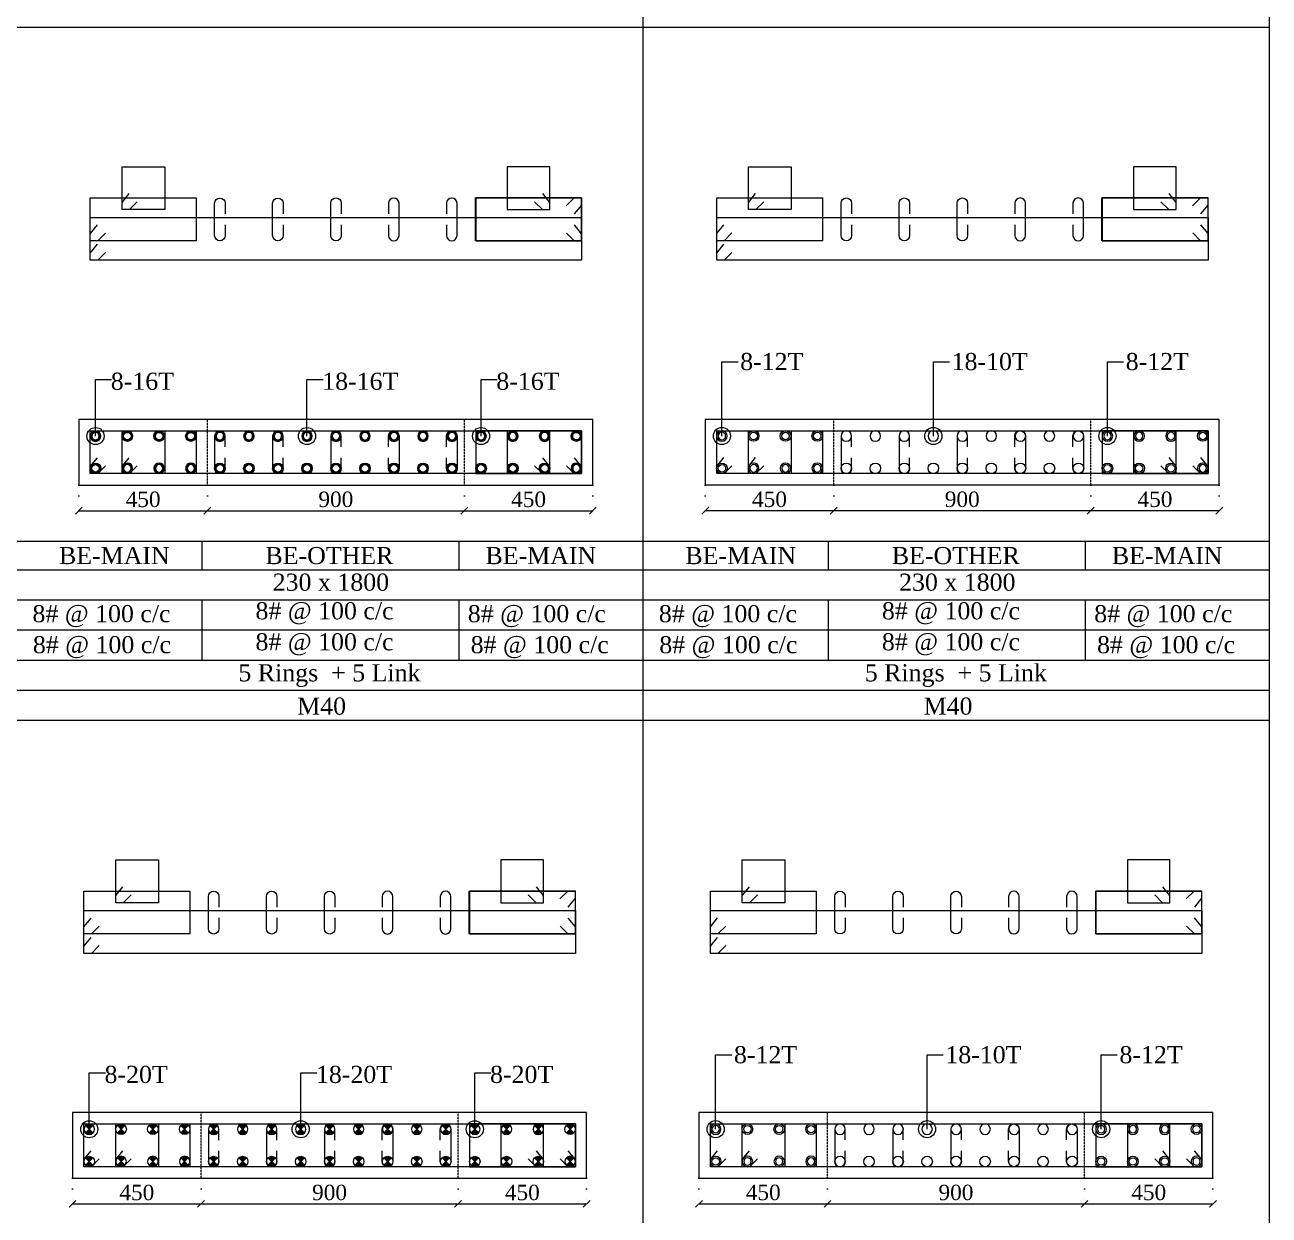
# Model space of a CAD drawing. Header units: millimetres. Extents: x 303 to 27724, y 300 to 68956.
# Drawn here: x 23367 to 27724, y 47798 to 51968 of the extents above; entities that cross this region are included whole.
import ezdxf

# ---------------------------------------------------------------- set-up
doc = ezdxf.new("R2010")
doc.units = ezdxf.units.MM
doc.linetypes.add('( Hidden )', pattern=[0.375, 0.25, -0.125])
doc.linetypes.add('DOT2', pattern=[0.125, 0, -0.125])
doc.layers.get('Defpoints').update_dxf_attribs({"lineweight": 0})
for name, color, linetype, lineweight in [('S-COL. STEEL DIA', 1, 'Continuous', 9), ('S-DIM FOOTING', 7, 'Continuous', 0), ('S-SECTION', 5, 'Continuous', 0), ('S-SECTION MARK', 7, 'Continuous', 0), ('S-SHEET', 7, 'Continuous', 0), ('S-STEEL', 1, 'Continuous', 9), ('S-STEEL-1', 1, 'Continuous', 0), ('S-STEEL-1 C.S.', 106, 'Continuous', 0), ('S-TEXT', 7, 'Continuous', 0)]:
    doc.layers.add(name, color=color, linetype=linetype, lineweight=lineweight)
doc.styles.add('AR', font='ARIALUNI.TTF', dxfattribs={"width": 0.8})
doc.styles.add('S-ROMANS', font='times.ttf')
doc.styles.add('TEXT', font='times.ttf')
doc.dimstyles.new('100', dxfattribs={"dimtxt": 180, "dimasz": 80, "dimexe": 0.18, "dimexo": 0.0625, "dimgap": 1, "dimtad": 1, "dimdec": 0, "dimzin": 0, "dimdsep": 46, "dimtxsty": 'AR', "dimblk": 'DOT', "dimcen": 0.09, "dimse1": 1, "dimse2": 1, "dimclrd": 50, "dimclrt": 256, "dimadec": 0, "dimazin": 0, "dimtfac": 1, "dimtdec": 0, "dimtix": 1, "dimtofl": 0, "dimtmove": 2, "dimatfit": 0, "dimfxl": 1, "dimtolj": 1, "dimtzin": 0, "dimlwd": -1, "dimarcsym": 0})
doc.dimstyles.new('SETU', dxfattribs={"dimtxt": 230, "dimasz": 0.2, "dimexe": 0.1, "dimexo": 0.1, "dimgap": 0.05, "dimtad": 1, "dimdec": 0, "dimzin": 0, "dimdsep": 46, "dimtxsty": 'TEXT', "dimblk": 'OBLIQUE', "dimcen": 0.09, "dimdle": 0.1, "dimclrd": 4, "dimclre": 256, "dimclrt": 256, "dimadec": 1, "dimazin": 0, "dimtfac": 1, "dimtdec": 0, "dimtix": 1, "dimtofl": 0, "dimtmove": 2, "dimatfit": 0, "dimfxl": 1, "dimtolj": 1, "dimtzin": 0, "dimlwd": -1, "dimlwe": -1, "dimarcsym": 1})

# ---------------------------------------------------------------- blocks, each defined once
blk = doc.blocks.new('*U4')
at = {"layer": 'S-COL. STEEL DIA'}
h = blk.add_hatch(color=256, dxfattribs=at)
h.dxf.hatch_style = 1
h.paths.add_polyline_path([(-18.5, 0, 1), (18.5, 0, 1)])
h.paths.add_polyline_path([(13, 0, -1), (-13, 0, -1)], flags=16)
at = {"layer": 'S-COL. STEEL DIA', "lineweight": 5}
for radius in [18.5, 13]:
    blk.add_circle((0, 0), radius, dxfattribs=at)
blk = doc.blocks.new('_Oblique')
at = {"color": 0, "linetype": 'ByBlock', "lineweight": -2}
blk.add_line((-0.5, -0.5), (0.5, 0.5), dxfattribs=at)
blk = doc.blocks.new('*D1738')
at = {"layer": 'Defpoints', "color": 0}
for p in [(23555.9, 50355.7), (24005.9, 50355.7), (24005.9, 50265.9)]:
    blk.add_point(p, dxfattribs=at)
at = {"layer": 'S-DIM FOOTING', "linetype": 'DOT2', "ltscale": 300}
for p, q in [((23555.9, 50355.6), (23555.9, 50265.7)), ((24005.9, 50355.6), (24005.9, 50265.7))]:
    blk.add_line(p, q, dxfattribs=at)
at = {"layer": 'S-DIM FOOTING', "ltscale": 300}
blk.add_line((23555.8, 50265.9), (24006, 50265.9), dxfattribs=at)
at = {"layer": 'S-DIM FOOTING', "linetype": 'ByBlock', "xscale": 24, "yscale": 24, "zscale": 24, "rotation": 180}
blk.add_blockref('_Oblique', (23555.9, 50265.9), dxfattribs=at)
at = {"layer": 'S-DIM FOOTING', "linetype": 'ByBlock', "xscale": 24, "yscale": 24, "zscale": 24}
blk.add_blockref('_Oblique', (24005.9, 50265.9), dxfattribs=at)
at = {"layer": 'S-DIM FOOTING', "insert": (23780.9, 50305.3), "char_height": 54, "attachment_point": 5, "style": 'TEXT'}
blk.add_mtext('\\A1;450', dxfattribs=at)
blk = doc.blocks.new('*D1739')
at = {"layer": 'Defpoints', "color": 0}
for p in [(24005.9, 50355.7), (24905.9, 50355.7), (24905.9, 50265.9)]:
    blk.add_point(p, dxfattribs=at)
at = {"layer": 'S-DIM FOOTING', "linetype": 'DOT2', "ltscale": 300}
for p, q in [((24005.9, 50355.6), (24005.9, 50265.7)), ((24905.9, 50355.6), (24905.9, 50265.7))]:
    blk.add_line(p, q, dxfattribs=at)
at = {"layer": 'S-DIM FOOTING', "ltscale": 300}
blk.add_line((24005.8, 50265.9), (24906, 50265.9), dxfattribs=at)
at = {"layer": 'S-DIM FOOTING', "linetype": 'ByBlock', "xscale": 24, "yscale": 24, "zscale": 24, "rotation": 180}
blk.add_blockref('_Oblique', (24005.9, 50265.9), dxfattribs=at)
at = {"layer": 'S-DIM FOOTING', "linetype": 'ByBlock', "xscale": 24, "yscale": 24, "zscale": 24}
blk.add_blockref('_Oblique', (24905.9, 50265.9), dxfattribs=at)
at = {"layer": 'S-DIM FOOTING', "insert": (24455.9, 50305.4), "char_height": 54, "attachment_point": 5, "style": 'TEXT'}
blk.add_mtext('\\A1;900', dxfattribs=at)
blk = doc.blocks.new('*D1740')
at = {"layer": 'Defpoints', "color": 0}
for p in [(24905.9, 50355.7), (25355.9, 50355.7), (25355.9, 50265.9)]:
    blk.add_point(p, dxfattribs=at)
at = {"layer": 'S-DIM FOOTING', "linetype": 'DOT2', "ltscale": 300}
for p, q in [((24905.9, 50355.6), (24905.9, 50265.7)), ((25355.9, 50355.6), (25355.9, 50265.7))]:
    blk.add_line(p, q, dxfattribs=at)
at = {"layer": 'S-DIM FOOTING', "ltscale": 300}
blk.add_line((24905.8, 50265.9), (25356, 50265.9), dxfattribs=at)
at = {"layer": 'S-DIM FOOTING', "linetype": 'ByBlock', "xscale": 24, "yscale": 24, "zscale": 24, "rotation": 180}
blk.add_blockref('_Oblique', (24905.9, 50265.9), dxfattribs=at)
at = {"layer": 'S-DIM FOOTING', "linetype": 'ByBlock', "xscale": 24, "yscale": 24, "zscale": 24}
blk.add_blockref('_Oblique', (25355.9, 50265.9), dxfattribs=at)
at = {"layer": 'S-DIM FOOTING', "insert": (25130.9, 50305.3), "char_height": 54, "attachment_point": 5, "style": 'TEXT'}
blk.add_mtext('\\A1;450', dxfattribs=at)
blk = doc.blocks.new('_Dot')
at = {"linetype": 'ByBlock', "lineweight": -2}
blk.add_line((-0.5, 0), (-1, 0), dxfattribs=at)
at = {"linetype": 'ByBlock', "const_width": 0.5}
blk.add_lwpolyline([(-0.25, 0, 1), (0.25, 0, 1)], format="xyb", close=True, dxfattribs=at)
blk = doc.blocks.new('*U18')
at = {"layer": 'S-COL. STEEL DIA'}
h = blk.add_hatch(color=256, dxfattribs=at)
h.dxf.hatch_style = 1
h.paths.add_polyline_path([(0, 0), (0, -18.5, 0.198912), (13, -13)])
h.paths.add_polyline_path([(0, 0), (-13, -13, 0.198912), (0, -18.5)])
h.paths.add_polyline_path([(0, 18.5, 0.198912), (-13, 13), (0, 0)])
h.paths.add_polyline_path([(13, 13, 0.198912), (0, 18.5), (0, 0)])
at = {"layer": 'S-COL. STEEL DIA', "lineweight": 5}
for p, q in [((-13, 13), (13, -13)), ((13, 13), (-13, -13))]:
    blk.add_line(p, q, dxfattribs=at)
blk.add_circle((0, 0), 18.5, dxfattribs=at)
blk = doc.blocks.new('*D2316')
at = {"layer": 'Defpoints', "color": 0}
for p in [(23533.9, 47927.7), (23983.9, 47927.7), (23983.9, 47837.8)]:
    blk.add_point(p, dxfattribs=at)
at = {"layer": 'S-DIM FOOTING', "linetype": 'DOT2', "ltscale": 300}
for p, q in [((23533.9, 47927.6), (23533.9, 47837.7)), ((23983.9, 47927.6), (23983.9, 47837.7))]:
    blk.add_line(p, q, dxfattribs=at)
at = {"layer": 'S-DIM FOOTING', "ltscale": 300}
blk.add_line((23533.8, 47837.8), (23984, 47837.8), dxfattribs=at)
at = {"layer": 'S-DIM FOOTING', "linetype": 'ByBlock', "xscale": 24, "yscale": 24, "zscale": 24, "rotation": 180}
blk.add_blockref('_Oblique', (23533.9, 47837.8), dxfattribs=at)
at = {"layer": 'S-DIM FOOTING', "linetype": 'ByBlock', "xscale": 24, "yscale": 24, "zscale": 24}
blk.add_blockref('_Oblique', (23983.9, 47837.8), dxfattribs=at)
at = {"layer": 'S-DIM FOOTING', "insert": (23758.9, 47877.3), "char_height": 54, "attachment_point": 5, "style": 'TEXT'}
blk.add_mtext('\\A1;450', dxfattribs=at)
blk = doc.blocks.new('*D2317')
at = {"layer": 'Defpoints', "color": 0}
for p in [(23983.9, 47927.7), (24883.9, 47927.7), (24883.9, 47837.8)]:
    blk.add_point(p, dxfattribs=at)
at = {"layer": 'S-DIM FOOTING', "linetype": 'DOT2', "ltscale": 300}
for p, q in [((23983.9, 47927.6), (23983.9, 47837.7)), ((24883.9, 47927.6), (24883.9, 47837.7))]:
    blk.add_line(p, q, dxfattribs=at)
at = {"layer": 'S-DIM FOOTING', "ltscale": 300}
blk.add_line((23983.8, 47837.8), (24884, 47837.8), dxfattribs=at)
at = {"layer": 'S-DIM FOOTING', "linetype": 'ByBlock', "xscale": 24, "yscale": 24, "zscale": 24, "rotation": 180}
blk.add_blockref('_Oblique', (23983.9, 47837.8), dxfattribs=at)
at = {"layer": 'S-DIM FOOTING', "linetype": 'ByBlock', "xscale": 24, "yscale": 24, "zscale": 24}
blk.add_blockref('_Oblique', (24883.9, 47837.8), dxfattribs=at)
at = {"layer": 'S-DIM FOOTING', "insert": (24433.9, 47877.4), "char_height": 54, "attachment_point": 5, "style": 'TEXT'}
blk.add_mtext('\\A1;900', dxfattribs=at)
blk = doc.blocks.new('*D2318')
at = {"layer": 'Defpoints', "color": 0}
for p in [(24883.9, 47927.7), (25333.9, 47927.7), (25333.9, 47837.8)]:
    blk.add_point(p, dxfattribs=at)
at = {"layer": 'S-DIM FOOTING', "linetype": 'DOT2', "ltscale": 300}
for p, q in [((24883.9, 47927.6), (24883.9, 47837.7)), ((25333.9, 47927.6), (25333.9, 47837.7))]:
    blk.add_line(p, q, dxfattribs=at)
at = {"layer": 'S-DIM FOOTING', "ltscale": 300}
blk.add_line((24883.8, 47837.8), (25334, 47837.8), dxfattribs=at)
at = {"layer": 'S-DIM FOOTING', "linetype": 'ByBlock', "xscale": 24, "yscale": 24, "zscale": 24, "rotation": 180}
blk.add_blockref('_Oblique', (24883.9, 47837.8), dxfattribs=at)
at = {"layer": 'S-DIM FOOTING', "linetype": 'ByBlock', "xscale": 24, "yscale": 24, "zscale": 24}
blk.add_blockref('_Oblique', (25333.9, 47837.8), dxfattribs=at)
at = {"layer": 'S-DIM FOOTING', "insert": (25108.9, 47877.3), "char_height": 54, "attachment_point": 5, "style": 'TEXT'}
blk.add_mtext('\\A1;450', dxfattribs=at)
blk = doc.blocks.new('*U6')
at = {"layer": 'S-COL. STEEL DIA', "lineweight": 5}
for radius in [18.5, 13, 13]:
    blk.add_circle((0, 0), radius, dxfattribs=at)
blk = doc.blocks.new('*D2385')
at = {"layer": 'Defpoints', "color": 0}
for p in [(25727.5, 47927.9), (26177.5, 47927.9), (26177.5, 47838)]:
    blk.add_point(p, dxfattribs=at)
at = {"layer": 'S-DIM FOOTING', "linetype": 'DOT2', "ltscale": 300}
for p, q in [((25727.5, 47927.7), (25727.5, 47837.9)), ((26177.5, 47927.7), (26177.5, 47837.9))]:
    blk.add_line(p, q, dxfattribs=at)
at = {"layer": 'S-DIM FOOTING', "ltscale": 300}
blk.add_line((25727.4, 47838), (26177.6, 47838), dxfattribs=at)
at = {"layer": 'S-DIM FOOTING', "linetype": 'ByBlock', "xscale": 24, "yscale": 24, "zscale": 24, "rotation": 180}
blk.add_blockref('_Oblique', (25727.5, 47838), dxfattribs=at)
at = {"layer": 'S-DIM FOOTING', "linetype": 'ByBlock', "xscale": 24, "yscale": 24, "zscale": 24}
blk.add_blockref('_Oblique', (26177.5, 47838), dxfattribs=at)
at = {"layer": 'S-DIM FOOTING', "insert": (25952.5, 47877.5), "char_height": 54, "attachment_point": 5, "style": 'TEXT'}
blk.add_mtext('\\A1;450', dxfattribs=at)
blk = doc.blocks.new('*D2386')
at = {"layer": 'Defpoints', "color": 0}
for p in [(26177.5, 47927.9), (27077.5, 47927.9), (27077.5, 47838)]:
    blk.add_point(p, dxfattribs=at)
at = {"layer": 'S-DIM FOOTING', "linetype": 'DOT2', "ltscale": 300}
for p, q in [((26177.5, 47927.7), (26177.5, 47837.9)), ((27077.5, 47927.7), (27077.5, 47837.9))]:
    blk.add_line(p, q, dxfattribs=at)
at = {"layer": 'S-DIM FOOTING', "ltscale": 300}
blk.add_line((26177.4, 47838), (27077.6, 47838), dxfattribs=at)
at = {"layer": 'S-DIM FOOTING', "linetype": 'ByBlock', "xscale": 24, "yscale": 24, "zscale": 24, "rotation": 180}
blk.add_blockref('_Oblique', (26177.5, 47838), dxfattribs=at)
at = {"layer": 'S-DIM FOOTING', "linetype": 'ByBlock', "xscale": 24, "yscale": 24, "zscale": 24}
blk.add_blockref('_Oblique', (27077.5, 47838), dxfattribs=at)
at = {"layer": 'S-DIM FOOTING', "insert": (26627.5, 47877.5), "char_height": 54, "attachment_point": 5, "style": 'TEXT'}
blk.add_mtext('\\A1;900', dxfattribs=at)
blk = doc.blocks.new('*D2387')
at = {"layer": 'Defpoints', "color": 0}
for p in [(27077.5, 47927.9), (27527.5, 47927.9), (27527.5, 47838)]:
    blk.add_point(p, dxfattribs=at)
at = {"layer": 'S-DIM FOOTING', "linetype": 'DOT2', "ltscale": 300}
for p, q in [((27077.5, 47927.7), (27077.5, 47837.9)), ((27527.5, 47927.7), (27527.5, 47837.9))]:
    blk.add_line(p, q, dxfattribs=at)
at = {"layer": 'S-DIM FOOTING', "ltscale": 300}
blk.add_line((27077.4, 47838), (27527.6, 47838), dxfattribs=at)
at = {"layer": 'S-DIM FOOTING', "linetype": 'ByBlock', "xscale": 24, "yscale": 24, "zscale": 24, "rotation": 180}
blk.add_blockref('_Oblique', (27077.5, 47838), dxfattribs=at)
at = {"layer": 'S-DIM FOOTING', "linetype": 'ByBlock', "xscale": 24, "yscale": 24, "zscale": 24}
blk.add_blockref('_Oblique', (27527.5, 47838), dxfattribs=at)
at = {"layer": 'S-DIM FOOTING', "insert": (27302.5, 47877.5), "char_height": 54, "attachment_point": 5, "style": 'TEXT'}
blk.add_mtext('\\A1;450', dxfattribs=at)
blk = doc.blocks.new('*U74')
at = {"layer": 'S-COL. STEEL DIA', "lineweight": 5}
blk.add_circle((0, 0), 18.5, dxfattribs=at)
blk = doc.blocks.new('*D2388')
at = {"layer": 'Defpoints', "color": 0}
for p in [(25749.5, 50355.9), (26199.5, 50355.9), (26199.5, 50266)]:
    blk.add_point(p, dxfattribs=at)
at = {"layer": 'S-DIM FOOTING', "linetype": 'DOT2', "ltscale": 300}
for p, q in [((25749.5, 50355.8), (25749.5, 50265.9)), ((26199.5, 50355.8), (26199.5, 50265.9))]:
    blk.add_line(p, q, dxfattribs=at)
at = {"layer": 'S-DIM FOOTING', "ltscale": 300}
blk.add_line((25749.4, 50266), (26199.6, 50266), dxfattribs=at)
at = {"layer": 'S-DIM FOOTING', "linetype": 'ByBlock', "xscale": 24, "yscale": 24, "zscale": 24, "rotation": 180}
blk.add_blockref('_Oblique', (25749.5, 50266), dxfattribs=at)
at = {"layer": 'S-DIM FOOTING', "linetype": 'ByBlock', "xscale": 24, "yscale": 24, "zscale": 24}
blk.add_blockref('_Oblique', (26199.5, 50266), dxfattribs=at)
at = {"layer": 'S-DIM FOOTING', "insert": (25974.5, 50305.5), "char_height": 54, "attachment_point": 5, "style": 'TEXT'}
blk.add_mtext('\\A1;450', dxfattribs=at)
blk = doc.blocks.new('*D2389')
at = {"layer": 'Defpoints', "color": 0}
for p in [(26199.5, 50355.9), (27099.5, 50355.9), (27099.5, 50266)]:
    blk.add_point(p, dxfattribs=at)
at = {"layer": 'S-DIM FOOTING', "linetype": 'DOT2', "ltscale": 300}
for p, q in [((26199.5, 50355.8), (26199.5, 50265.9)), ((27099.5, 50355.8), (27099.5, 50265.9))]:
    blk.add_line(p, q, dxfattribs=at)
at = {"layer": 'S-DIM FOOTING', "ltscale": 300}
blk.add_line((26199.4, 50266), (27099.6, 50266), dxfattribs=at)
at = {"layer": 'S-DIM FOOTING', "linetype": 'ByBlock', "xscale": 24, "yscale": 24, "zscale": 24, "rotation": 180}
blk.add_blockref('_Oblique', (26199.5, 50266), dxfattribs=at)
at = {"layer": 'S-DIM FOOTING', "linetype": 'ByBlock', "xscale": 24, "yscale": 24, "zscale": 24}
blk.add_blockref('_Oblique', (27099.5, 50266), dxfattribs=at)
at = {"layer": 'S-DIM FOOTING', "insert": (26649.5, 50305.6), "char_height": 54, "attachment_point": 5, "style": 'TEXT'}
blk.add_mtext('\\A1;900', dxfattribs=at)
blk = doc.blocks.new('*D2390')
at = {"layer": 'Defpoints', "color": 0}
for p in [(27099.5, 50355.9), (27549.5, 50355.9), (27549.5, 50266)]:
    blk.add_point(p, dxfattribs=at)
at = {"layer": 'S-DIM FOOTING', "linetype": 'DOT2', "ltscale": 300}
for p, q in [((27099.5, 50355.8), (27099.5, 50265.9)), ((27549.5, 50355.8), (27549.5, 50265.9))]:
    blk.add_line(p, q, dxfattribs=at)
at = {"layer": 'S-DIM FOOTING', "ltscale": 300}
blk.add_line((27099.4, 50266), (27549.6, 50266), dxfattribs=at)
at = {"layer": 'S-DIM FOOTING', "linetype": 'ByBlock', "xscale": 24, "yscale": 24, "zscale": 24, "rotation": 180}
blk.add_blockref('_Oblique', (27099.5, 50266), dxfattribs=at)
at = {"layer": 'S-DIM FOOTING', "linetype": 'ByBlock', "xscale": 24, "yscale": 24, "zscale": 24}
blk.add_blockref('_Oblique', (27549.5, 50266), dxfattribs=at)
at = {"layer": 'S-DIM FOOTING', "insert": (27324.5, 50305.5), "char_height": 54, "attachment_point": 5, "style": 'TEXT'}
blk.add_mtext('\\A1;450', dxfattribs=at)

msp = doc.modelspace()

# ---------------------------------------------------------------- linework, layer by layer
at = {"layer": 'S-SECTION'}
for points, elevation in [([(25355.9, 50355.7), (25355.9, 50585.7), (23555.9, 50585.7), (23555.9, 50355.7)], 1.2), ([(27549.5, 50355.9), (27549.5, 50585.9), (25749.5, 50585.9), (25749.5, 50355.9)], 14.3), ([(25333.9, 47927.7), (25333.9, 48157.7), (23533.9, 48157.7), (23533.9, 47927.7)], 1.3), ([(27527.5, 47927.9), (27527.5, 48157.9), (25727.5, 48157.9), (25727.5, 47927.9)], 7.9)]:
    msp.add_lwpolyline(points, close=True, dxfattribs=dict(at, elevation=elevation))
at = {"layer": 'S-SHEET'}
for p, q in [((25530.5, 68956, 4.6), (25530.5, 299.8, 5.1)), ((27724.1, 68956, 5.4), (27724.1, 299.8, 6)), ((303, 50158.7, 7.2), (27724.1, 50158.7, 7.2)), ((23986.4, 50158.5, 0.5), (23986.4, 50059, 0.5)), ((24886.4, 50158.5, 0.5), (24886.4, 50059, 0.5)), ((26179.9, 50158.5, 7), (26179.9, 50059, 7)), ((27079.9, 50158.5, 7), (27079.9, 50059, 7)), ((303, 50059.1, -0.9), (27724.1, 50059.1, -0.9)), ((303, 49953.9, -0.9), (27724.1, 49953.9, -0.9)), ((303, 49953.9, -0.9), (27724.1, 49953.9, -0.9)), ((23986.4, 49953.7, 0.5), (23986.4, 49742.4, 0.5)), ((24886.4, 49953.7, 0.5), (24886.4, 49742.4, 0.5)), ((26179.9, 49953.7, 7), (26179.9, 49742.4, 7)), ((27079.9, 49953.7, 7), (27079.9, 49742.4, 7)), ((303, 49848.1, -0.9), (27724.1, 49848.1, -0.9)), ((303, 49742.6, -0.9), (27724.1, 49742.6, -0.9)), ((303, 49637.1, -0.9), (27724.1, 49637.1, -0.9))]:
    msp.add_line(p, q, dxfattribs=at)
at = {"layer": 'S-SHEET', "color": 0}
for p, q in [((303, 51959.6, -0.9), (27724.1, 51959.6, -0.9)), ((303, 49531.6, -0.9), (27724.1, 49531.6, -0.9))]:
    msp.add_line(p, q, dxfattribs=at)
at = {"layer": 'S-STEEL', "color": 3}
for points, elevation in [([(24068.3, 51267.3), (24068.3, 51229.6, -1), (24031.4, 51229.6), (24031.4, 51342.7, -1), (24068.3, 51342.7), (24068.3, 51305.5)], 1.2), ([(24271.5, 51267.3), (24271.5, 51229.6, -1), (24234.6, 51229.6), (24234.6, 51342.7, -1), (24271.5, 51342.7), (24271.5, 51305.5)], 1.2), ([(24474.8, 51267.3), (24474.8, 51229.6, -1), (24437.8, 51229.6), (24437.8, 51342.7, -1), (24474.8, 51342.7), (24474.8, 51305.5)], 1.2), ([(24640.3, 51267.3), (24640.3, 51229.6, 1), (24677.2, 51229.6), (24677.2, 51342.7, 1), (24640.3, 51342.7), (24640.3, 51305.5)], 1.2), ([(24843.5, 51267.3), (24843.5, 51229.6, 1), (24880.4, 51229.6), (24880.4, 51342.7, 1), (24843.5, 51342.7), (24843.5, 51305.5)], 1.2), ([(26261.9, 51267.5), (26261.9, 51229.8, -1), (26225, 51229.8), (26225, 51342.9, -1), (26261.9, 51342.9), (26261.9, 51305.6)], 14.3), ([(26465.1, 51267.5), (26465.1, 51229.8, -1), (26428.2, 51229.8), (26428.2, 51342.9, -1), (26465.1, 51342.9), (26465.1, 51305.6)], 14.3), ([(26668.3, 51267.5), (26668.3, 51229.8, -1), (26631.4, 51229.8), (26631.4, 51342.9, -1), (26668.3, 51342.9), (26668.3, 51305.6)], 14.3), ([(26833.8, 51267.5), (26833.8, 51229.8, 1), (26870.7, 51229.8), (26870.7, 51342.9, 1), (26833.8, 51342.9), (26833.8, 51305.6)], 14.3), ([(27037.1, 51267.5), (27037.1, 51229.8, 1), (27074, 51229.8), (27074, 51342.9, 1), (27037.1, 51342.9), (27037.1, 51305.6)], 14.3), ([(24068.3, 50489.6), (24068.3, 50527.3, 1), (24031.4, 50527.3), (24031.4, 50414.2, 1), (24068.3, 50414.2), (24068.3, 50451.4)], 1.2), ([(24271.5, 50489.6), (24271.5, 50527.3, 1), (24234.6, 50527.3), (24234.6, 50414.2, 1), (24271.5, 50414.2), (24271.5, 50451.4)], 1.2), ([(24474.8, 50489.6), (24474.8, 50527.3, 1), (24437.8, 50527.3), (24437.8, 50414.2, 1), (24474.8, 50414.2), (24474.8, 50451.4)], 1.2), ([(24640.3, 50489.6), (24640.3, 50527.3, -1), (24677.2, 50527.3), (24677.2, 50414.2, -1), (24640.3, 50414.2), (24640.3, 50451.4)], 1.2), ([(24843.5, 50489.6), (24843.5, 50527.3, -1), (24880.4, 50527.3), (24880.4, 50414.2, -1), (24843.5, 50414.2), (24843.5, 50451.4)], 1.2), ([(26261.9, 50489.7), (26261.9, 50527.5, 1), (26225, 50527.5), (26225, 50414.4, 1), (26261.9, 50414.4), (26261.9, 50451.6)], 14.3), ([(26465.1, 50489.7), (26465.1, 50527.5, 1), (26428.2, 50527.5), (26428.2, 50414.4, 1), (26465.1, 50414.4), (26465.1, 50451.6)], 14.3), ([(26668.3, 50489.7), (26668.3, 50527.5, 1), (26631.4, 50527.5), (26631.4, 50414.4, 1), (26668.3, 50414.4), (26668.3, 50451.6)], 14.3), ([(26833.8, 50489.7), (26833.8, 50527.5, -1), (26870.7, 50527.5), (26870.7, 50414.4, -1), (26833.8, 50414.4), (26833.8, 50451.6)], 14.3), ([(27037.1, 50489.7), (27037.1, 50527.5, -1), (27074, 50527.5), (27074, 50414.4, -1), (27037.1, 50414.4), (27037.1, 50451.6)], 14.3), ([(24046.3, 48839.3), (24046.3, 48801.5, -1), (24009.4, 48801.5), (24009.4, 48914.6, -1), (24046.3, 48914.6), (24046.3, 48877.4)], 1.3), ([(24249.5, 48839.3), (24249.5, 48801.5, -1), (24212.6, 48801.5), (24212.6, 48914.6, -1), (24249.5, 48914.6), (24249.5, 48877.4)], 1.3), ([(24452.8, 48839.3), (24452.8, 48801.5, -1), (24415.9, 48801.5), (24415.9, 48914.6, -1), (24452.8, 48914.6), (24452.8, 48877.4)], 1.3), ([(24618.3, 48839.3), (24618.3, 48801.5, 1), (24655.2, 48801.5), (24655.2, 48914.6, 1), (24618.3, 48914.6), (24618.3, 48877.4)], 1.3), ([(24821.5, 48839.3), (24821.5, 48801.5, 1), (24858.4, 48801.5), (24858.4, 48914.6, 1), (24821.5, 48914.6), (24821.5, 48877.4)], 1.3), ([(26239.9, 48839.4), (26239.9, 48801.7, -1), (26203, 48801.7), (26203, 48914.8, -1), (26239.9, 48914.8), (26239.9, 48877.6)], 7.9), ([(26443.1, 48839.4), (26443.1, 48801.7, -1), (26406.2, 48801.7), (26406.2, 48914.8, -1), (26443.1, 48914.8), (26443.1, 48877.6)], 7.9), ([(26646.3, 48839.4), (26646.3, 48801.7, -1), (26609.4, 48801.7), (26609.4, 48914.8, -1), (26646.3, 48914.8), (26646.3, 48877.6)], 7.9), ([(26811.9, 48839.4), (26811.9, 48801.7, 1), (26848.8, 48801.7), (26848.8, 48914.8, 1), (26811.9, 48914.8), (26811.9, 48877.6)], 7.9), ([(27015.1, 48839.4), (27015.1, 48801.7, 1), (27052, 48801.7), (27052, 48914.8, 1), (27015.1, 48914.8), (27015.1, 48877.6)], 7.9), ([(24046.3, 48061.5), (24046.3, 48099.2, 1), (24009.4, 48099.2), (24009.4, 47986.1, 1), (24046.3, 47986.1), (24046.3, 48023.4)], 1.3), ([(24249.5, 48061.5), (24249.5, 48099.2, 1), (24212.6, 48099.2), (24212.6, 47986.1, 1), (24249.5, 47986.1), (24249.5, 48023.4)], 1.3), ([(24452.8, 48061.5), (24452.8, 48099.2, 1), (24415.9, 48099.2), (24415.9, 47986.1, 1), (24452.8, 47986.1), (24452.8, 48023.4)], 1.3), ([(24618.3, 48061.5), (24618.3, 48099.2, -1), (24655.2, 48099.2), (24655.2, 47986.1, -1), (24618.3, 47986.1), (24618.3, 48023.4)], 1.3), ([(24821.5, 48061.5), (24821.5, 48099.2, -1), (24858.4, 48099.2), (24858.4, 47986.1, -1), (24821.5, 47986.1), (24821.5, 48023.4)], 1.3), ([(26239.9, 48061.7), (26239.9, 48099.4, 1), (26203, 48099.4), (26203, 47986.3, 1), (26239.9, 47986.3), (26239.9, 48023.5)], 7.9), ([(26443.1, 48061.7), (26443.1, 48099.4, 1), (26406.2, 48099.4), (26406.2, 47986.3, 1), (26443.1, 47986.3), (26443.1, 48023.5)], 7.9), ([(26646.3, 48061.7), (26646.3, 48099.4, 1), (26609.4, 48099.4), (26609.4, 47986.3, 1), (26646.3, 47986.3), (26646.3, 48023.5)], 7.9), ([(26811.9, 48061.7), (26811.9, 48099.4, -1), (26848.8, 48099.4), (26848.8, 47986.3, -1), (26811.9, 47986.3), (26811.9, 48023.5)], 7.9), ([(27015.1, 48061.7), (27015.1, 48099.4, -1), (27052, 48099.4), (27052, 47986.3, -1), (27015.1, 47986.3), (27015.1, 48023.5)], 7.9)]:
    msp.add_lwpolyline(points, format="xyb", dxfattribs=dict(at, elevation=elevation))
at = {"layer": 'S-STEEL', "color": 1}
for points, elevation in [([(25262.4, 51333.9), (25289.9, 51361.2), (25315.9, 51361.2), (25315.9, 51211.2), (24945.1, 51211.2), (24945.1, 51361.2), (25315.9, 51361.2), (25315.9, 51336.2), (25290.7, 51305.3)], 1.2), ([(27455.9, 51334.1), (27483.5, 51361.4), (27509.5, 51361.4), (27509.5, 51211.4), (27138.7, 51211.4), (27138.7, 51361.4), (27509.5, 51361.4), (27509.5, 51336.4), (27484.3, 51305.5)], 14.3), ([(23649.4, 51170.5), (23621.9, 51143.1), (23595.9, 51143.1), (23595.9, 51293.1), (25316.7, 51293.1), (25316.7, 51143.1), (23595.9, 51143.1), (23595.9, 51168.2), (23621.1, 51199)], 1.2), ([(25843, 51170.6), (25815.5, 51143.3), (25789.5, 51143.3), (25789.5, 51293.3), (27510.3, 51293.3), (27510.3, 51143.3), (25789.5, 51143.3), (25789.5, 51168.3), (25814.7, 51199.2)], 14.3), ([(23649.4, 50423.1), (23621.9, 50395.7), (23595.9, 50395.7), (23595.9, 50545.7), (25316.7, 50545.7), (25316.7, 50395.7), (23595.9, 50395.7), (23595.9, 50420.8), (23621.1, 50451.6)], 1.2), ([(25843, 50423.2), (25815.5, 50395.9), (25789.5, 50395.9), (25789.5, 50545.9), (27510.3, 50545.9), (27510.3, 50395.9), (25789.5, 50395.9), (25789.5, 50420.9), (25814.7, 50451.8)], 14.3), ([(25240.4, 48905.9), (25267.9, 48933.2), (25293.9, 48933.2), (25293.9, 48783.2), (24923.1, 48783.2), (24923.1, 48933.2), (25293.9, 48933.2), (25293.9, 48908.1), (25268.7, 48877.3)], 1.3), ([(27433.9, 48906), (27461.5, 48933.3), (27487.5, 48933.3), (27487.5, 48783.3), (27116.7, 48783.3), (27116.7, 48933.3), (27487.5, 48933.3), (27487.5, 48908.3), (27462.3, 48877.4)], 7.9), ([(23627.5, 48742.4), (23599.9, 48715.1), (23573.9, 48715.1), (23573.9, 48865.1), (25294.7, 48865.1), (25294.7, 48715.1), (23573.9, 48715.1), (23573.9, 48740.1), (23599.1, 48771)], 1.3), ([(25821, 48742.6), (25793.5, 48715.3), (25767.5, 48715.3), (25767.5, 48865.3), (27488.3, 48865.3), (27488.3, 48715.3), (25767.5, 48715.3), (25767.5, 48740.3), (25792.7, 48771.2)], 7.9), ([(23627.5, 47995), (23599.9, 47967.7), (23573.9, 47967.7), (23573.9, 48117.7), (25294.7, 48117.7), (25294.7, 47967.7), (23573.9, 47967.7), (23573.9, 47992.7), (23599.1, 48023.6)], 1.3), ([(25821, 47995.2), (25793.5, 47967.9), (25767.5, 47967.9), (25767.5, 48117.9), (27488.3, 48117.9), (27488.3, 47967.9), (25767.5, 47967.9), (25767.5, 47992.9), (25792.7, 48023.8)], 7.9)]:
    msp.add_lwpolyline(points, dxfattribs=dict(at, elevation=elevation))
at = {"layer": 'S-STEEL-1', "color": 41}
for points, elevation in [([(23760.7, 51347.9), (23733.2, 51320.6), (23707.2, 51320.6), (23707.2, 51470.6), (23856.6, 51470.6), (23856.6, 51320.6), (23707.2, 51320.6), (23707.2, 51345.6), (23732.4, 51376.5)], 1.2), ([(25151.9, 51347.9), (25179.4, 51320.6), (25205.4, 51320.6), (25205.4, 51470.6), (25056, 51470.6), (25056, 51320.6), (25205.4, 51320.6), (25205.4, 51345.6), (25180.2, 51376.5)], 1.2), ([(25954.3, 51348.1), (25926.8, 51320.8), (25900.8, 51320.8), (25900.8, 51470.8), (26050.2, 51470.8), (26050.2, 51320.8), (25900.8, 51320.8), (25900.8, 51345.8), (25926, 51376.7)], 14.3), ([(27345.4, 51348.1), (27373, 51320.8), (27399, 51320.8), (27399, 51470.8), (27249.6, 51470.8), (27249.6, 51320.8), (27399, 51320.8), (27399, 51345.8), (27373.8, 51376.7)], 14.3), ([(23760.7, 50423.1), (23733.2, 50395.7), (23707.2, 50395.7), (23707.2, 50545.7), (23856.6, 50545.7), (23856.6, 50395.7), (23707.2, 50395.7), (23707.2, 50420.8), (23732.4, 50451.6)], 1.2), ([(25151.9, 50423.1), (25179.4, 50395.7), (25205.4, 50395.7), (25205.4, 50545.7), (25056, 50545.7), (25056, 50395.7), (25205.4, 50395.7), (25205.4, 50420.8), (25180.2, 50451.6)], 1.2), ([(25954.3, 50423.2), (25926.8, 50395.9), (25900.8, 50395.9), (25900.8, 50545.9), (26050.2, 50545.9), (26050.2, 50395.9), (25900.8, 50395.9), (25900.8, 50420.9), (25926, 50451.8)], 14.3), ([(27345.4, 50423.2), (27373, 50395.9), (27399, 50395.9), (27399, 50545.9), (27249.6, 50545.9), (27249.6, 50395.9), (27399, 50395.9), (27399, 50420.9), (27373.8, 50451.8)], 14.3), ([(23738.8, 48919.9), (23711.2, 48892.6), (23685.2, 48892.6), (23685.2, 49042.6), (23834.6, 49042.6), (23834.6, 48892.6), (23685.2, 48892.6), (23685.2, 48917.6), (23710.4, 48948.5)], 1.3), ([(25129.9, 48919.9), (25157.4, 48892.6), (25183.4, 48892.6), (25183.4, 49042.6), (25034, 49042.6), (25034, 48892.6), (25183.4, 48892.6), (25183.4, 48917.6), (25158.2, 48948.5)], 1.3), ([(25932.3, 48920.1), (25904.8, 48892.7), (25878.8, 48892.7), (25878.8, 49042.7), (26028.2, 49042.7), (26028.2, 48892.7), (25878.8, 48892.7), (25878.8, 48917.8), (25904, 48948.6)], 7.9), ([(27323.4, 48920.1), (27351, 48892.7), (27377, 48892.7), (27377, 49042.7), (27227.6, 49042.7), (27227.6, 48892.7), (27377, 48892.7), (27377, 48917.8), (27351.8, 48948.6)], 7.9), ([(23738.8, 47995), (23711.2, 47967.7), (23685.2, 47967.7), (23685.2, 48117.7), (23834.6, 48117.7), (23834.6, 47967.7), (23685.2, 47967.7), (23685.2, 47992.7), (23710.4, 48023.6)], 1.3), ([(25129.9, 47995), (25157.4, 47967.7), (25183.4, 47967.7), (25183.4, 48117.7), (25034, 48117.7), (25034, 47967.7), (25183.4, 47967.7), (25183.4, 47992.7), (25158.2, 48023.6)], 1.3), ([(25932.3, 47995.2), (25904.8, 47967.9), (25878.8, 47967.9), (25878.8, 48117.9), (26028.2, 48117.9), (26028.2, 47967.9), (25878.8, 47967.9), (25878.8, 47992.9), (25904, 48023.8)], 7.9), ([(27323.4, 47995.2), (27351, 47967.9), (27377, 47967.9), (27377, 48117.9), (27227.6, 48117.9), (27227.6, 47967.9), (27377, 47967.9), (27377, 47992.9), (27351.8, 48023.8)], 7.9)]:
    msp.add_lwpolyline(points, dxfattribs=dict(at, elevation=elevation))
at = {"layer": 'S-STEEL-1', "color": 6}
for points, elevation in [([(23649.4, 51238.5), (23621.9, 51211.2), (23595.9, 51211.2), (23595.9, 51361.2), (23966.7, 51361.2), (23966.7, 51211.2), (23595.9, 51211.2), (23595.9, 51236.2), (23621.1, 51267.1)], 1.2), ([(25263.2, 51238.5), (25290.7, 51211.2), (25316.7, 51211.2), (25316.7, 51361.2), (24945.9, 51361.2), (24945.9, 51211.2), (25316.7, 51211.2), (25316.7, 51236.2), (25291.5, 51267.1)], 1.2), ([(25843, 51238.7), (25815.5, 51211.4), (25789.5, 51211.4), (25789.5, 51361.4), (26160.3, 51361.4), (26160.3, 51211.4), (25789.5, 51211.4), (25789.5, 51236.4), (25814.7, 51267.3)], 14.3), ([(27456.7, 51238.7), (27484.3, 51211.4), (27510.3, 51211.4), (27510.3, 51361.4), (27139.5, 51361.4), (27139.5, 51211.4), (27510.3, 51211.4), (27510.3, 51236.4), (27485.1, 51267.3)], 14.3), ([(23649.4, 50423.1), (23621.9, 50395.7), (23595.9, 50395.7), (23595.9, 50545.7), (23966.7, 50545.7), (23966.7, 50395.7), (23595.9, 50395.7), (23595.9, 50420.8), (23621.1, 50451.6)], 1.2), ([(25263.2, 50423.1), (25290.7, 50395.7), (25316.7, 50395.7), (25316.7, 50545.7), (24945.9, 50545.7), (24945.9, 50395.7), (25316.7, 50395.7), (25316.7, 50420.8), (25291.5, 50451.6)], 1.2), ([(25843, 50423.2), (25815.5, 50395.9), (25789.5, 50395.9), (25789.5, 50545.9), (26160.3, 50545.9), (26160.3, 50395.9), (25789.5, 50395.9), (25789.5, 50420.9), (25814.7, 50451.8)], 14.3), ([(27456.7, 50423.2), (27484.3, 50395.9), (27510.3, 50395.9), (27510.3, 50545.9), (27139.5, 50545.9), (27139.5, 50395.9), (27510.3, 50395.9), (27510.3, 50420.9), (27485.1, 50451.8)], 14.3), ([(23627.5, 48810.5), (23599.9, 48783.2), (23573.9, 48783.2), (23573.9, 48933.2), (23944.7, 48933.2), (23944.7, 48783.2), (23573.9, 48783.2), (23573.9, 48808.2), (23599.1, 48839.1)], 1.3), ([(25241.2, 48810.5), (25268.7, 48783.2), (25294.7, 48783.2), (25294.7, 48933.2), (24923.9, 48933.2), (24923.9, 48783.2), (25294.7, 48783.2), (25294.7, 48808.2), (25269.5, 48839.1)], 1.3), ([(25821, 48810.7), (25793.5, 48783.3), (25767.5, 48783.3), (25767.5, 48933.3), (26138.3, 48933.3), (26138.3, 48783.3), (25767.5, 48783.3), (25767.5, 48808.4), (25792.7, 48839.2)], 7.9), ([(27434.7, 48810.7), (27462.3, 48783.3), (27488.3, 48783.3), (27488.3, 48933.3), (27117.5, 48933.3), (27117.5, 48783.3), (27488.3, 48783.3), (27488.3, 48808.4), (27463.1, 48839.2)], 7.9), ([(23627.5, 47995), (23599.9, 47967.7), (23573.9, 47967.7), (23573.9, 48117.7), (23944.7, 48117.7), (23944.7, 47967.7), (23573.9, 47967.7), (23573.9, 47992.7), (23599.1, 48023.6)], 1.3), ([(25241.2, 47995), (25268.7, 47967.7), (25294.7, 47967.7), (25294.7, 48117.7), (24923.9, 48117.7), (24923.9, 47967.7), (25294.7, 47967.7), (25294.7, 47992.7), (25269.5, 48023.6)], 1.3), ([(25821, 47995.2), (25793.5, 47967.9), (25767.5, 47967.9), (25767.5, 48117.9), (26138.3, 48117.9), (26138.3, 47967.9), (25767.5, 47967.9), (25767.5, 47992.9), (25792.7, 48023.8)], 7.9), ([(27434.7, 47995.2), (27462.3, 47967.9), (27488.3, 47967.9), (27488.3, 48117.9), (27117.5, 48117.9), (27117.5, 47967.9), (27488.3, 47967.9), (27488.3, 47992.9), (27463.1, 48023.8)], 7.9)]:
    msp.add_lwpolyline(points, dxfattribs=dict(at, elevation=elevation))
at = {"layer": 'S-STEEL-1 C.S.', "color": 8, "linetype": '( Hidden )'}
for p, q in [((24005.9, 50355.7, 1.2), (24005.9, 50585.7, 1.2)), ((24905.9, 50355.7, 1.2), (24905.9, 50585.7, 1.2)), ((26199.5, 50355.9, 14.3), (26199.5, 50585.9, 14.3)), ((27099.5, 50355.9, 14.3), (27099.5, 50585.9, 14.3)), ((23983.9, 47927.7, 1.3), (23983.9, 48157.7, 1.3)), ((24883.9, 47927.7, 1.3), (24883.9, 48157.7, 1.3)), ((26177.5, 47927.9, 7.9), (26177.5, 48157.9, 7.9)), ((27077.5, 47927.9, 7.9), (27077.5, 48157.9, 7.9))]:
    msp.add_line(p, q, dxfattribs=at)

# ---------------------------------------------------------------- block references
at = {"layer": 'S-COL. STEEL DIA', "xscale": -1, "rotation": 180}
for name, p in [('*U4', (23614.4, 50527.3, 1.2)), ('*U4', (24049.9, 50527.3, 1.2)), ('*U4', (24151.5, 50527.3, 1.2)), ('*U4', (24253.1, 50527.3, 1.2)), ('*U4', (24354.7, 50527.3, 1.2)), ('*U4', (24456.3, 50527.3, 1.2)), ('*U4', (24557.9, 50527.3, 1.2)), ('*U4', (24659.5, 50527.3, 1.2)), ('*U4', (24761.1, 50527.3, 1.2)), ('*U4', (24862.7, 50527.3, 1.2)), ('*U4', (24964.4, 50527.3, 1.2)), ('*U4', (25075.7, 50527.3, 1.2)), ('*U4', (25186.9, 50527.3, 1.2)), ('*U6', (25807.9, 50527.5, 14.3)), ('*U74', (26243.4, 50527.5, 14.3)), ('*U74', (26345, 50527.5, 14.3)), ('*U74', (26446.6, 50527.5, 14.3)), ('*U74', (26548.3, 50527.5, 14.3)), ('*U74', (26649.9, 50527.5, 14.3)), ('*U74', (26751.5, 50527.5, 14.3)), ('*U74', (26853.1, 50527.5, 14.3)), ('*U74', (26954.7, 50527.5, 14.3)), ('*U74', (27056.3, 50527.5, 14.3)), ('*U6', (27157.9, 50527.5, 14.3)), ('*U6', (27269.2, 50527.5, 14.3)), ('*U6', (27380.5, 50527.5, 14.3)), ('*U18', (23592.4, 48099.2, 1.3)), ('*U18', (24027.9, 48099.2, 1.3)), ('*U18', (24129.5, 48099.2, 1.3)), ('*U18', (24231.1, 48099.2, 1.3)), ('*U18', (24332.7, 48099.2, 1.3)), ('*U18', (24434.3, 48099.2, 1.3)), ('*U18', (24535.9, 48099.2, 1.3)), ('*U18', (24637.5, 48099.2, 1.3)), ('*U18', (24739.1, 48099.2, 1.3)), ('*U18', (24840.8, 48099.2, 1.3)), ('*U18', (24942.4, 48099.2, 1.3)), ('*U18', (25053.7, 48099.2, 1.3)), ('*U18', (25165, 48099.2, 1.3)), ('*U6', (25785.9, 48099.4, 7.9)), ('*U74', (26221.4, 48099.4, 7.9)), ('*U74', (26323, 48099.4, 7.9)), ('*U74', (26424.7, 48099.4, 7.9)), ('*U74', (26526.3, 48099.4, 7.9)), ('*U74', (26627.9, 48099.4, 7.9)), ('*U74', (26729.5, 48099.4, 7.9)), ('*U74', (26831.1, 48099.4, 7.9)), ('*U74', (26932.7, 48099.4, 7.9)), ('*U74', (27034.3, 48099.4, 7.9)), ('*U6', (27135.9, 48099.4, 7.9)), ('*U6', (27247.2, 48099.4, 7.9)), ('*U6', (27358.5, 48099.4, 7.9))]:
    msp.add_blockref(name, p, dxfattribs=at)
at = {"layer": 'S-COL. STEEL DIA', "rotation": 180}
for name, p in [('*U4', (23725.7, 50527.3, 1.2)), ('*U4', (23836.9, 50527.3, 1.2)), ('*U4', (23948.2, 50527.3, 1.2)), ('*U4', (25298.2, 50527.3, 1.2)), ('*U6', (25919.2, 50527.5, 14.3)), ('*U6', (26030.5, 50527.5, 14.3)), ('*U6', (26141.8, 50527.5, 14.3)), ('*U6', (27491.8, 50527.5, 14.3)), ('*U18', (23703.7, 48099.2, 1.3)), ('*U18', (23815, 48099.2, 1.3)), ('*U18', (23926.3, 48099.2, 1.3)), ('*U18', (25276.3, 48099.2, 1.3)), ('*U6', (25897.2, 48099.4, 7.9)), ('*U6', (26008.5, 48099.4, 7.9)), ('*U6', (26119.8, 48099.4, 7.9)), ('*U6', (27469.8, 48099.4, 7.9))]:
    msp.add_blockref(name, p, dxfattribs=at)
at = {"layer": 'S-COL. STEEL DIA'}
for name, p in [('*U4', (23614.4, 50414.2, 1.2)), ('*U4', (24049.9, 50414.2, 1.2)), ('*U4', (24151.5, 50414.2, 1.2)), ('*U4', (24253.1, 50414.2, 1.2)), ('*U4', (24354.7, 50414.2, 1.2)), ('*U4', (24456.3, 50414.2, 1.2)), ('*U4', (24557.9, 50414.2, 1.2)), ('*U4', (24659.5, 50414.2, 1.2)), ('*U4', (24761.1, 50414.2, 1.2)), ('*U4', (24862.7, 50414.2, 1.2)), ('*U4', (24964.4, 50414.2, 1.2)), ('*U4', (25075.7, 50414.2, 1.2)), ('*U4', (25186.9, 50414.2, 1.2)), ('*U6', (25807.9, 50414.4, 14.3)), ('*U74', (26243.4, 50414.4, 14.3)), ('*U74', (26345, 50414.4, 14.3)), ('*U74', (26446.6, 50414.4, 14.3)), ('*U74', (26548.3, 50414.4, 14.3)), ('*U74', (26649.9, 50414.4, 14.3)), ('*U74', (26751.5, 50414.4, 14.3)), ('*U74', (26853.1, 50414.4, 14.3)), ('*U74', (26954.7, 50414.4, 14.3)), ('*U74', (27056.3, 50414.4, 14.3)), ('*U6', (27157.9, 50414.4, 14.3)), ('*U6', (27269.2, 50414.4, 14.3)), ('*U6', (27380.5, 50414.4, 14.3)), ('*U18', (23592.4, 47986.1, 1.3)), ('*U18', (24027.9, 47986.1, 1.3)), ('*U18', (24129.5, 47986.1, 1.3)), ('*U18', (24231.1, 47986.1, 1.3)), ('*U18', (24332.7, 47986.1, 1.3)), ('*U18', (24434.3, 47986.1, 1.3)), ('*U18', (24535.9, 47986.1, 1.3)), ('*U18', (24637.5, 47986.1, 1.3)), ('*U18', (24739.1, 47986.1, 1.3)), ('*U18', (24840.8, 47986.1, 1.3)), ('*U18', (24942.4, 47986.1, 1.3)), ('*U18', (25053.7, 47986.1, 1.3)), ('*U18', (25165, 47986.1, 1.3)), ('*U6', (25785.9, 47986.3, 7.9)), ('*U74', (26221.4, 47986.3, 7.9)), ('*U74', (26323, 47986.3, 7.9)), ('*U74', (26424.7, 47986.3, 7.9)), ('*U74', (26526.3, 47986.3, 7.9)), ('*U74', (26627.9, 47986.3, 7.9)), ('*U74', (26729.5, 47986.3, 7.9)), ('*U74', (26831.1, 47986.3, 7.9)), ('*U74', (26932.7, 47986.3, 7.9)), ('*U74', (27034.3, 47986.3, 7.9)), ('*U6', (27135.9, 47986.3, 7.9)), ('*U6', (27247.2, 47986.3, 7.9)), ('*U6', (27358.5, 47986.3, 7.9))]:
    msp.add_blockref(name, p, dxfattribs=at)
at = {"layer": 'S-COL. STEEL DIA', "xscale": -1}
for name, p in [('*U4', (23725.7, 50414.2, 1.2)), ('*U4', (23836.9, 50414.2, 1.2)), ('*U4', (23948.2, 50414.2, 1.2)), ('*U4', (25298.2, 50414.2, 1.2)), ('*U6', (25919.2, 50414.4, 14.3)), ('*U6', (26030.5, 50414.4, 14.3)), ('*U6', (26141.8, 50414.4, 14.3)), ('*U6', (27491.8, 50414.4, 14.3)), ('*U18', (23703.7, 47986.1, 1.3)), ('*U18', (23815, 47986.1, 1.3)), ('*U18', (23926.3, 47986.1, 1.3)), ('*U18', (25276.3, 47986.1, 1.3)), ('*U6', (25897.2, 47986.3, 7.9)), ('*U6', (26008.5, 47986.3, 7.9)), ('*U6', (26119.8, 47986.3, 7.9)), ('*U6', (27469.8, 47986.3, 7.9))]:
    msp.add_blockref(name, p, dxfattribs=at)

# ---------------------------------------------------------------- texts
at = {"layer": 'S-TEXT', "color": 7, "style": 'TEXT'}
for s, p in [('8-12T', (25871.8, 50758.3, 14.3)), ('18-10T', (26612.2, 50758.3, 14.3)), ('8-12T', (27221.8, 50758.3, 14.3)), ('8-16T', (23667.7, 50689.3, 1.2)), ('18-16T', (24408.1, 50689.3, 1.2)), ('8-16T', (25017.7, 50689.3, 1.2)), ('8-12T', (25849.9, 48330.3, 7.9)), ('18-10T', (26590.2, 48330.3, 7.9)), ('8-12T', (27199.9, 48330.3, 7.9)), ('8-20T', (23645.8, 48261.3, 1.3)), ('18-20T', (24386.1, 48261.3, 1.3)), ('8-20T', (24995.8, 48261.3, 1.3))]:
    msp.add_text(s, height=60, dxfattribs=at).set_placement(p)
at = {"layer": 'S-TEXT', "style": 'S-ROMANS'}
for s, p in [('BE-MAIN ', (23486.4, 50078.7, 0.5)), ('BE-OTHER', (24209.4, 50078.7, 0.5)), ('BE-MAIN ', (24979.9, 50078.7, 0.5)), ('BE-MAIN ', (25680, 50078.7, 7)), ('BE-OTHER', (26403, 50078.7, 7)), ('BE-MAIN ', (27173.5, 50078.7, 7)), ('230 x 1800', (24234.6, 49985.5, 0.5)), ('230 x 1800', (26428.2, 49985.5, 7)), ('8# @ 100 c/c', (23393.4, 49875.2, 0.5)), ('8# @ 100 c/c', (24174.4, 49885.2, 0.5)), ('8# @ 100 c/c', (24917.9, 49875.2, 0.5)), ('8# @ 100 c/c', (25587, 49875.2, 7)), ('8# @ 100 c/c', (26368, 49885.2, 7)), ('8# @ 100 c/c', (27111.5, 49875.2, 7)), ('8# @ 100 c/c', (23394.9, 49766.6, 0.5)), ('8# @ 100 c/c', (24174.4, 49776.6, 0.5)), ('8# @ 100 c/c', (24927.9, 49766.6, 0.5)), ('8# @ 100 c/c', (25588.5, 49766.6, 7)), ('8# @ 100 c/c', (26368, 49776.6, 7)), ('8# @ 100 c/c', (27121.5, 49766.6, 7)), ('5 Rings  + 5 Link', (24114.7, 49668.1, 0.5)), ('5 Rings  + 5 Link', (26308.2, 49668.1, 7)), ('M40', (24320.5, 49551.4, 0.5)), ('M40', (26514.1, 49551.4, 7))]:
    msp.add_text(s, height=60, dxfattribs=at).set_placement(p)

# ---------------------------------------------------------------- dimensions: what is measured, and where the dimension line sits
at = {"layer": 'S-DIM FOOTING', "ltscale": 300}
for base, p1, p2, picture, middle in [((24005.9, 50265.9, 0.9), (23555.9, 50355.7, 1.2), (24005.9, 50355.7, 1.2), '*D1738', (23780.9, 50305.3, 0.9)), ((24905.9, 50265.9, 0.9), (24005.9, 50355.7, 1.2), (24905.9, 50355.7, 1.2), '*D1739', (24455.9, 50305.4, 0.9)), ((25355.9, 50265.9, 0.9), (24905.9, 50355.7, 1.2), (25355.9, 50355.7, 1.2), '*D1740', (25130.9, 50305.3, 0.9)), ((26199.5, 50266, 14), (25749.5, 50355.9, 14.3), (26199.5, 50355.9, 14.3), '*D2388', (25974.5, 50305.5, 14)), ((27099.5, 50266, 14), (26199.5, 50355.9, 14.3), (27099.5, 50355.9, 14.3), '*D2389', (26649.5, 50305.6, 14)), ((27549.5, 50266, 14), (27099.5, 50355.9, 14.3), (27549.5, 50355.9, 14.3), '*D2390', (27324.5, 50305.5, 14)), ((23983.9, 47837.8, 0.9), (23533.9, 47927.7, 1.3), (23983.9, 47927.7, 1.3), '*D2316', (23758.9, 47877.3, 0.9)), ((24883.9, 47837.8, 0.9), (23983.9, 47927.7, 1.3), (24883.9, 47927.7, 1.3), '*D2317', (24433.9, 47877.4, 0.9)), ((25333.9, 47837.8, 0.9), (24883.9, 47927.7, 1.3), (25333.9, 47927.7, 1.3), '*D2318', (25108.9, 47877.3, 0.9)), ((26177.5, 47838, 7.6), (25727.5, 47927.9, 7.9), (26177.5, 47927.9, 7.9), '*D2385', (25952.5, 47877.5, 7.6)), ((27077.5, 47838, 7.6), (26177.5, 47927.9, 7.9), (27077.5, 47927.9, 7.9), '*D2386', (26627.5, 47877.5, 7.6)), ((27527.5, 47838, 7.6), (27077.5, 47927.9, 7.9), (27527.5, 47927.9, 7.9), '*D2387', (27302.5, 47877.5, 7.6))]:
    dim = msp.add_linear_dim(base=base, p1=p1, p2=p2, angle=180, dimstyle='SETU', override={"dimscale": 1.2, "dimtxt": 45, "dimasz": 20, "dimgap": 10, "dimblk1": 'Oblique', "dimblk2": 'Oblique', "dimsah": 1, "dimclrd": 256, "dimarcsym": 1}, dxfattribs=at)
    dim.commit()
    dim.dimension.update_dxf_attribs({"geometry": picture, "text_midpoint": middle})

# ---------------------------------------------------------------- leaders
at = {"layer": 'S-SECTION MARK'}
for points in [[(25807.9, 50527.5, 14.3), (25807.9, 50787.6, 14.3), (25864.3, 50787.6, 14.3)], [(26548.3, 50527.5, 14.3), (26548.3, 50787.6, 14.3), (26604.7, 50787.6, 14.3)], [(27157.9, 50527.5, 14.3), (27157.9, 50787.6, 14.3), (27214.3, 50787.6, 14.3)], [(23614.4, 50527.3, 1.2), (23614.4, 50725.2, 1.2), (23670.8, 50725.2, 1.2)], [(24354.7, 50527.3, 1.2), (24354.7, 50725.2, 1.2), (24411.1, 50725.2, 1.2)], [(24964.4, 50527.3, 1.2), (24964.4, 50725.2, 1.2), (25020.8, 50725.2, 1.2)], [(25785.9, 48099.4, 7.9), (25785.9, 48359.6, 7.9), (25842.4, 48359.6, 7.9)], [(26526.3, 48099.4, 7.9), (26526.3, 48359.6, 7.9), (26582.7, 48359.6, 7.9)], [(27135.9, 48099.4, 7.9), (27135.9, 48359.6, 7.9), (27192.4, 48359.6, 7.9)], [(23592.4, 48099.2, 1.3), (23592.4, 48297.1, 1.3), (23648.8, 48297.1, 1.3)], [(24332.7, 48099.2, 1.3), (24332.7, 48297.1, 1.3), (24389.1, 48297.1, 1.3)], [(24942.4, 48099.2, 1.3), (24942.4, 48297.1, 1.3), (24998.8, 48297.1, 1.3)]]:
    msp.add_leader(points, dimstyle='100', override={"dimasz": 60, "dimtad": 0, "dimclrd": 256, "dimldrblk": 'DotBlank', "dimfxl": 50, "dimfxlon": 1, "dimarcsym": 1}, dxfattribs=at)

doc.saveas('drawing.dxf')
